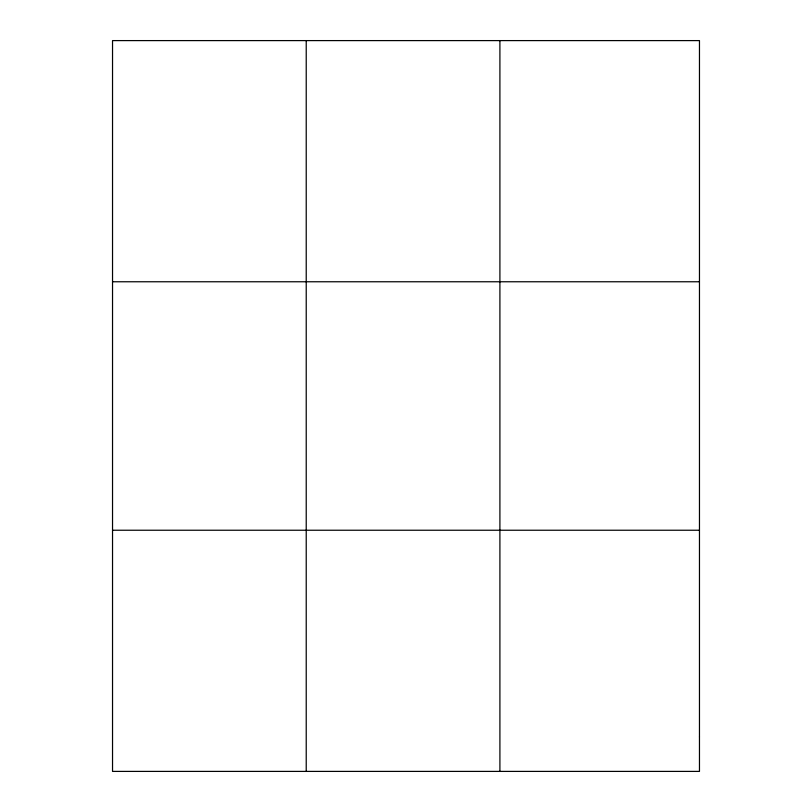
<?xml version="1.0" encoding="UTF-8"?>
<svg xmlns="http://www.w3.org/2000/svg" width="812" height="812" viewBox="0 0 812 812"><rect width="100%" height="100%" fill="white"/><g stroke="black" fill="none" stroke-linecap="round" stroke-linejoin="round"><path stroke-width="1.22" d="M306.225 40.6L306.225 771.4M499.908 40.6L499.908 771.4M112.533 281.764L699.467 281.764M112.533 530.236L699.467 530.236M699.467 736.951L699.467 771.4L112.533 771.4L112.533 40.6L699.467 40.6L699.467 736.951"/></g></svg>
